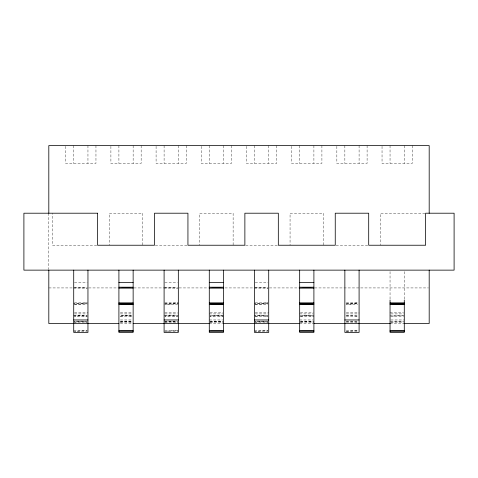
<?xml version="1.0" encoding="UTF-8"?>
<svg xmlns="http://www.w3.org/2000/svg" width="478" height="478" viewBox="0 0 478 478"><rect width="100%" height="100%" fill="white"/><g stroke="black" fill="none" stroke-linecap="round" stroke-linejoin="round"><path stroke-width="0.36" stroke-dasharray="2.39 1.79" d="M178.33 315.265L164.808 316.209L177.619 316.287M255.192 316.209L268.003 315.319L254.481 315.265M403.569 315.319L390.765 316.209L403.569 316.257M120.331 316.185L131.719 315.402M74.431 322.082L87.235 321.198M120.331 322.035L131.719 321.246M223.519 315.301L209.997 316.239L222.808 316.287M164.808 322.082L177.619 321.198M209.997 322.082L222.808 321.198M300.381 316.239L313.903 315.301M255.192 322.082L268.003 321.198M300.381 322.082L313.192 321.198M390.765 322.082L403.569 321.198M87.235 302.897L73.714 303.721L87.235 303.721L73.714 304.384M164.808 303.673L178.33 302.855M268.003 302.897L254.481 303.721L268.003 303.721L254.481 304.384M346.281 303.632L357.669 302.944M177.619 330.513L164.808 331.278L178.33 331.32M346.281 331.236L357.669 330.561M425.085 213.206L380.44 213.206L380.44 244.939M96.729 245.232L52.365 245.232L52.365 213.206M155.32 245.232L187.113 245.232M245.698 245.232L277.491 245.232M336.082 245.232L367.875 245.232M74.431 282.594L87.235 282.594M164.808 282.594L177.619 282.594M255.192 282.594L268.003 282.594M74.431 287.194L87.235 287.194M164.808 287.194L177.619 287.194M255.192 287.194L268.003 287.194M48.81 287.929L72.985 287.929M88.687 287.929L118.168 287.929M133.876 287.929L164.097 287.929M179.071 287.929L208.551 287.929M224.995 287.929L254.481 287.929M269.449 287.929L298.929 287.929M314.644 287.929L428.449 287.929M73.714 288.138L87.235 288.138M164.097 288.138L177.619 288.138M254.481 288.138L268.003 288.138M74.431 302.855L87.235 302.855M164.808 302.855L177.619 302.855M255.192 302.855L268.003 302.855M346.281 302.855L357.669 302.855M164.808 303.721L178.33 303.721L164.808 304.349L178.33 304.384M346.281 303.721L357.669 303.721L346.281 304.319L357.669 304.384M74.431 304.384L87.235 304.384M255.192 304.384L268.003 304.384M74.431 312.839L87.952 312.839M120.331 312.839L131.719 312.839M164.808 312.839L177.619 312.839M209.997 312.839L222.808 312.839M255.192 312.839L268.714 312.839M300.381 312.839L313.192 312.839M346.281 312.839L359.092 312.839M390.048 312.839L403.569 312.839M74.431 313.903L87.235 313.903M120.331 313.903L131.719 313.903M164.808 313.903L177.619 313.903M209.286 313.903L222.808 313.903M255.192 313.903L268.003 313.903M299.67 313.903L313.192 313.903M346.281 313.903L359.092 313.903M390.765 313.903L403.569 313.903M73.714 315.265L87.235 315.301L74.431 316.209L87.235 316.287M131.719 315.265L120.331 315.301L131.719 316.155M164.808 315.265L177.619 315.301M222.808 315.265L209.997 315.301L223.519 316.257M313.192 315.265L300.381 315.301L313.903 316.257M346.281 315.265L357.669 315.265M390.048 315.265L403.569 315.265M120.331 316.257L131.719 316.287M255.192 316.287L268.003 316.257L254.481 315.301M300.381 316.287L313.192 316.257M346.281 316.257L357.669 316.257M120.331 319.955L131.719 319.955M209.286 319.955L222.808 319.955M299.67 319.955L313.192 319.955M390.765 319.955L404.286 319.955M87.235 321.144L73.714 321.144L87.235 322.082M120.331 321.144L131.719 321.144M164.097 321.144L177.619 321.144M209.997 321.144L223.519 321.144M268.003 321.144L254.481 321.144L268.003 322.082M300.381 321.144L313.903 321.144M346.281 321.144L357.669 321.144M390.048 321.144L403.569 321.144M73.714 322.136L87.235 322.136M120.331 322.136L131.719 322.136M164.808 322.136L177.619 322.136M209.997 322.136L223.519 322.136M254.481 322.136L268.003 322.136M300.381 322.136L313.903 322.136M346.281 322.136L357.669 322.136M390.765 322.136L403.569 322.136M120.331 323.51L131.719 323.51M209.286 323.51L222.808 323.51M299.67 323.51L313.192 323.51M390.048 323.51L403.569 323.51M73.714 330.471L87.235 330.471L74.431 331.278L87.235 331.32M164.808 330.471L178.33 330.471M254.481 330.471L268.003 330.471L255.192 331.278L268.003 331.32M346.281 330.471L357.669 330.471M346.281 331.32L357.669 331.32M254.481 287.194L268.003 288.091M164.097 287.194L177.619 288.091M73.714 287.194L87.235 288.091M346.281 315.366L357.669 316.155M346.281 321.246L357.669 322.035M300.381 321.198L313.192 322.082M164.097 315.301L177.619 316.239M209.997 321.198L222.808 322.082M164.808 321.198L178.33 322.136M73.714 315.301L87.235 316.239M120.331 321.246L131.719 322.035M412.287 145.599L412.287 163.386L382.041 163.386L382.041 145.599M404.286 145.599L404.286 163.386M404.286 271.618L404.286 299.461M390.048 145.599L390.048 163.386M390.048 271.618L390.048 299.234M367.098 145.599L367.098 163.386L336.853 163.386L336.853 145.599M359.092 145.599L359.092 163.386M344.859 145.599L344.859 163.386M323.51 244.939L323.51 213.206L290.062 213.206L290.062 244.939M321.909 145.599L321.909 163.386L291.664 163.386L291.664 145.599M313.903 145.599L313.903 163.386M299.67 145.599L299.67 163.386M276.72 145.599L276.72 163.386L246.475 163.386L246.475 145.599M268.714 145.599L268.714 163.386M254.481 145.599L254.481 163.386M233.127 244.939L233.127 213.206L199.679 213.206L199.679 244.939M231.525 145.599L231.525 163.386L201.28 163.386L201.28 145.599M223.519 145.599L223.519 163.386M209.286 145.599L209.286 163.386M186.336 145.599L186.336 163.386L156.091 163.386L156.091 145.599M178.33 145.599L178.33 163.386M164.097 145.599L164.097 163.386M142.749 244.939L142.749 213.206L109.301 213.206L109.301 244.939M141.147 145.599L141.147 163.386L110.902 163.386L110.902 145.599M133.141 145.599L133.141 163.386M118.908 145.599L118.908 163.386M95.959 145.599L95.959 163.386L65.713 163.386L65.713 145.599M87.952 145.599L87.952 163.386M73.714 145.599L73.714 163.386M48.81 213.206L48.81 269.401"/><path stroke-width="0.72" d="M118.908 282.594L133.141 282.594M209.286 282.594L223.519 282.594M299.67 282.594L313.903 282.594M118.908 287.194L133.141 287.194L118.908 288.138L133.141 288.138M209.286 287.194L223.519 287.194L209.286 288.138L223.519 288.138M299.67 287.194L313.903 287.194L299.67 288.138L313.903 288.138M133.141 302.855L118.908 302.855L133.141 303.721L118.908 303.721L133.141 304.384L118.908 304.384M223.519 302.855L209.286 302.855L223.519 303.721L209.286 303.721L223.519 304.384L209.286 304.384M313.903 302.855L299.67 302.855L313.903 303.721L299.67 303.721L313.903 304.384L299.67 304.384M404.286 302.855L390.048 302.855L404.286 303.721L390.048 303.721L404.286 304.384L390.048 304.384M73.714 319.955L87.952 319.955M164.097 319.955L178.33 319.955M254.481 319.955L268.714 319.955M344.859 319.955L359.092 319.955M118.908 323.51L48.81 323.51L48.81 270.136M133.141 323.51L209.286 323.51M223.519 323.51L299.67 323.51M313.903 323.51L390.412 323.51M403.838 323.51L429.19 323.51L429.19 270.136M133.141 330.471L118.908 330.471L133.141 331.32L118.908 331.32M223.519 330.471L209.286 330.471L223.519 331.32L209.286 331.32M313.903 330.471L299.67 330.471L313.903 331.32L299.67 331.32M404.286 330.471L390.048 330.471L404.286 331.32L390.048 331.32M429.19 213.206L429.19 145.599L48.81 145.599L48.81 213.206M404.286 300.035L404.286 332.401L390.048 332.401L390.048 300.035M359.092 270.136L359.092 332.401L344.859 332.401L344.859 270.136M313.903 270.136L313.903 332.401L299.67 332.401L299.67 270.136M268.714 270.136L268.714 332.401L254.481 332.401L254.481 270.136M223.519 270.136L223.519 332.401L209.286 332.401L209.286 270.136M178.33 270.136L178.33 332.401L164.097 332.401L164.097 270.136M133.141 270.136L133.141 332.401L118.908 332.401L118.908 270.136M87.952 270.136L87.952 332.401L73.714 332.401L73.714 270.136M97.56 213.206L23.9 213.206L23.9 270.136L454.1 270.136L454.1 213.206L425.635 213.206L425.635 245.232L368.699 245.232L368.699 213.206L335.251 213.206L335.251 245.232L278.321 245.232L278.321 213.206L244.873 213.206L244.873 245.232L187.938 245.232L187.938 213.206L154.49 213.206L154.49 245.232L97.56 245.232L97.56 213.206"/></g></svg>
